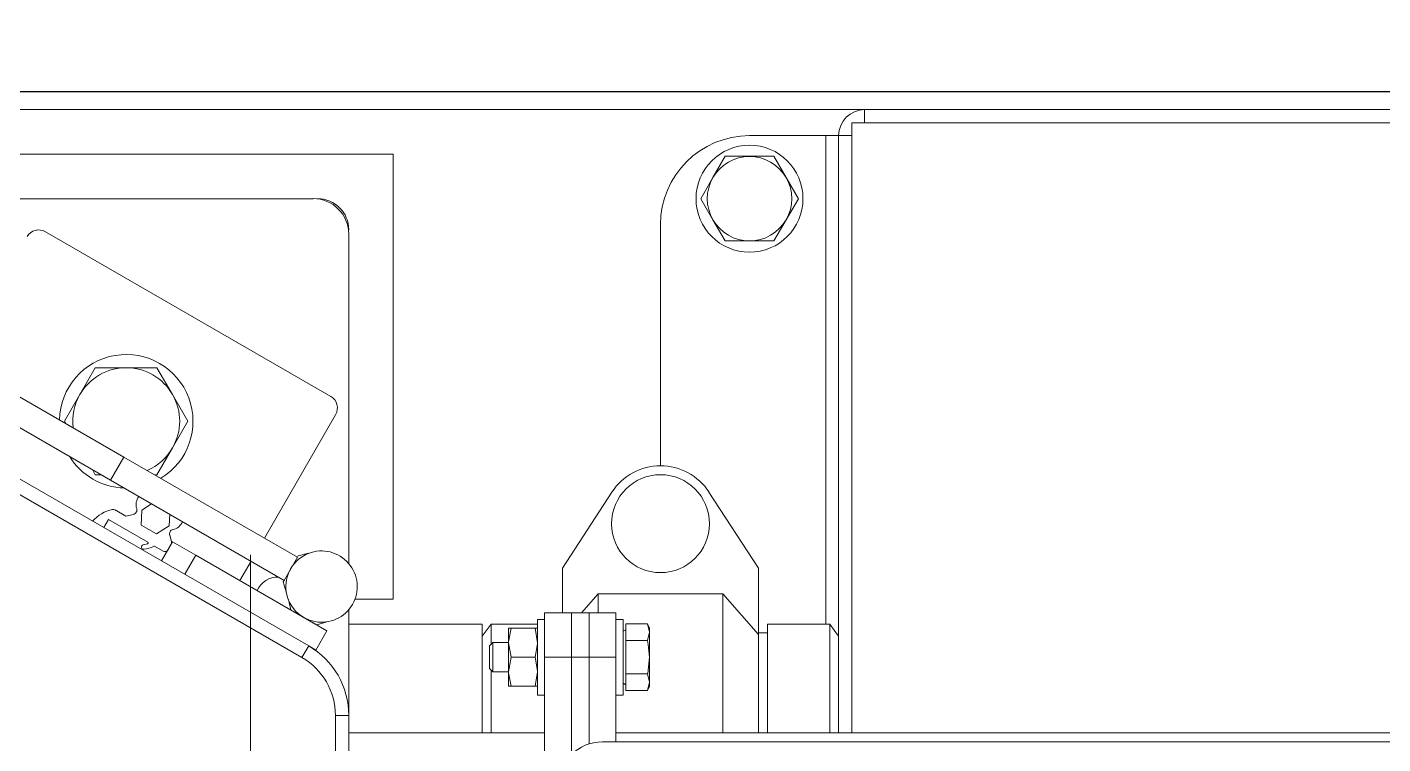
# Model space of a CAD drawing. Header units: millimetres. Extents: x -283029 to -254660, y -24907 to 10674.
# Drawn here: x -279091.85 to -279079.91, y -18342.56 to -18336.25 of the extents above; entities that cross this region are included whole.
import ezdxf

# ---------------------------------------------------------------- set-up
doc = ezdxf.new("R2010")
doc.units = ezdxf.units.MM
doc.header["$LTSCALE"] = 100

msp = doc.modelspace()

# ---------------------------------------------------------------- linework, layer by layer
at = {"color": 1, "linetype": 'Continuous', "lineweight": 0}
for p, q in [((-279090.996, -18340.034), (-279097.552, -18336.248)), ((-279098.523, -18336.548), (-279089.427, -18341.8)), ((-279091.113, -18340.237), (-279097.67, -18336.452)), ((-279096.294, -18336.974), (-279084.472, -18336.974)), ((-279071.998, -18336.974), (-279084.472, -18336.974)), ((-279084.472, -18337.092), (-279084.472, -18336.974)), ((-279084.584, -18337.092), (-279072.076, -18337.092)), ((-279084.584, -18342.464), (-279084.584, -18337.092)), ((-279084.814, -18337.204), (-279085.486, -18337.204)), ((-279084.814, -18337.204), (-279084.702, -18337.204)), ((-279084.814, -18341.505), (-279084.814, -18337.204)), ((-279084.702, -18337.204), (-279084.702, -18342.464)), ((-279084.584, -18337.204), (-279084.702, -18337.204)), ((-279095.615, -18337.366), (-279088.623, -18337.366)), ((-279088.623, -18337.366), (-279088.623, -18341.287)), ((-279085.809, -18337.572), (-279085.701, -18337.386)), ((-279085.701, -18337.386), (-279085.486, -18337.386)), ((-279085.486, -18337.386), (-279085.271, -18337.386)), ((-279085.163, -18337.572), (-279085.271, -18337.386)), ((-279085.916, -18337.759), (-279085.809, -18337.572)), ((-279085.056, -18337.759), (-279085.163, -18337.572)), ((-279094.936, -18337.759), (-279089.329, -18337.759)), ((-279085.916, -18337.759), (-279085.809, -18337.945)), ((-279085.056, -18337.759), (-279085.163, -18337.945)), ((-279085.809, -18337.945), (-279085.701, -18338.131)), ((-279085.163, -18337.945), (-279085.271, -18338.131)), ((-279089.174, -18339.501), (-279091.687, -18338.05)), ((-279089.015, -18338.072), (-279089.015, -18340.972)), ((-279086.27, -18337.988), (-279086.27, -18340.111)), ((-279085.701, -18338.131), (-279085.486, -18338.131)), ((-279085.486, -18338.131), (-279085.271, -18338.131)), ((-279093.779, -18339.287), (-279089.427, -18341.8)), ((-279093.72, -18339.185), (-279089.368, -18341.698)), ((-279091.383, -18339.484), (-279091.247, -18339.248)), ((-279091.247, -18339.248), (-279090.975, -18339.248)), ((-279090.975, -18339.248), (-279090.704, -18339.248)), ((-279090.568, -18339.484), (-279090.704, -18339.248)), ((-279091.519, -18339.719), (-279091.383, -18339.484)), ((-279090.432, -18339.719), (-279090.568, -18339.484)), ((-279091.519, -18339.719), (-279091.508, -18339.738)), ((-279090.432, -18339.719), (-279090.568, -18339.954)), ((-279089.758, -18340.748), (-279089.131, -18339.661)), ((-279090.568, -18339.954), (-279090.704, -18340.19)), ((-279090.996, -18340.034), (-279091.113, -18340.237)), ((-279089.467, -18340.916), (-279090.996, -18340.034)), ((-279091.273, -18340.145), (-279091.247, -18340.19)), ((-279091.247, -18340.19), (-279091.196, -18340.19)), ((-279091.113, -18340.237), (-279089.585, -18341.12)), ((-279090.725, -18340.19), (-279090.704, -18340.19)), ((-279086.698, -18340.343), (-279087.133, -18341.013)), ((-279085.408, -18341.013), (-279085.843, -18340.343)), ((-279090.836, -18340.502), (-279090.752, -18340.446)), ((-279091.173, -18340.655), (-279091.132, -18340.584)), ((-279091.132, -18340.584), (-279090.786, -18340.784)), ((-279090.979, -18340.555), (-279091.073, -18340.5)), ((-279090.911, -18340.539), (-279090.979, -18340.555)), ((-279090.844, -18340.633), (-279090.836, -18340.502)), ((-279090.592, -18340.538), (-279090.598, -18340.639)), ((-279090.708, -18340.711), (-279090.844, -18340.633)), ((-279090.598, -18340.639), (-279090.708, -18340.711)), ((-279090.576, -18340.777), (-279090.592, -18340.723)), ((-279090.788, -18340.798), (-279090.826, -18340.808)), ((-279090.725, -18340.819), (-279090.65, -18340.862)), ((-279090.566, -18340.78), (-279090.664, -18340.949)), ((-279090.362, -18340.897), (-279090.566, -18340.78)), ((-279090.46, -18341.067), (-279090.362, -18340.897)), ((-279089.208, -18341.564), (-279090.362, -18340.897)), ((-279089.974, -18341.121), (-279089.876, -18340.952)), ((-279089.881, -18340.895), (-279089.881, -18340.978)), ((-279089.585, -18341.12), (-279089.467, -18340.916)), ((-279089.467, -18340.916), (-279089.46, -18340.903)), ((-279089.46, -18340.903), (-279089.369, -18340.882)), ((-279089.881, -18340.978), (-279089.881, -18345.518)), ((-279087.133, -18341.405), (-279087.133, -18341.013)), ((-279085.408, -18341.013), (-279085.408, -18341.596)), ((-279089.592, -18341.132), (-279089.585, -18341.12)), ((-279089.592, -18341.132), (-279089.565, -18341.222)), ((-279089.526, -18341.38), (-279089.547, -18341.289)), ((-279088.623, -18341.287), (-279088.962, -18341.287)), ((-279086.819, -18341.239), (-279086.965, -18341.405)), ((-279086.819, -18341.405), (-279086.819, -18341.239)), ((-279086.819, -18341.239), (-279085.721, -18341.239)), ((-279085.721, -18341.239), (-279085.721, -18342.464)), ((-279085.408, -18341.596), (-279085.721, -18341.239)), ((-279089.297, -18341.512), (-279089.526, -18341.38)), ((-279089.015, -18341.377), (-279089.015, -18342.309)), ((-279087.054, -18341.405), (-279087.29, -18341.405)), ((-279087.29, -18341.405), (-279087.29, -18341.797)), ((-279086.898, -18341.405), (-279087.054, -18341.405)), ((-279087.054, -18341.797), (-279087.054, -18341.405)), ((-279086.898, -18341.797), (-279086.898, -18341.405)), ((-279086.898, -18341.405), (-279086.662, -18341.405)), ((-279086.662, -18341.405), (-279086.662, -18341.797)), ((-279089.208, -18341.564), (-279089.306, -18341.734)), ((-279089.297, -18341.512), (-279089.207, -18341.485)), ((-279089.015, -18341.505), (-279087.839, -18341.505)), ((-279087.839, -18341.611), (-279087.762, -18341.505)), ((-279087.839, -18342.464), (-279087.839, -18341.505)), ((-279087.762, -18341.505), (-279087.352, -18341.505)), ((-279087.762, -18341.505), (-279087.762, -18341.683)), ((-279087.585, -18341.542), (-279087.607, -18341.542)), ((-279087.607, -18341.542), (-279087.607, -18341.67)), ((-279087.585, -18341.542), (-279087.375, -18341.542)), ((-279087.375, -18341.542), (-279087.352, -18341.67)), ((-279087.352, -18341.542), (-279087.375, -18341.542)), ((-279087.352, -18341.464), (-279087.29, -18341.464)), ((-279087.352, -18341.464), (-279087.352, -18342.13)), ((-279086.662, -18341.464), (-279086.6, -18341.464)), ((-279086.6, -18342.13), (-279086.6, -18341.464)), ((-279086.6, -18341.569), (-279086.576, -18341.556)), ((-279086.576, -18341.503), (-279086.383, -18341.503)), ((-279086.576, -18341.65), (-279086.576, -18341.503)), ((-279086.383, -18341.503), (-279086.368, -18341.542)), ((-279086.383, -18341.503), (-279086.368, -18341.576)), ((-279086.368, -18341.542), (-279086.368, -18341.576)), ((-279085.329, -18341.505), (-279084.779, -18341.505)), ((-279085.329, -18342.464), (-279085.329, -18341.505)), ((-279084.779, -18341.505), (-279084.702, -18341.611)), ((-279084.779, -18342.464), (-279084.779, -18341.505)), ((-279087.776, -18341.697), (-279087.746, -18341.667)), ((-279087.746, -18341.667), (-279087.607, -18341.667)), ((-279087.746, -18341.667), (-279087.746, -18341.927)), ((-279087.585, -18341.797), (-279087.607, -18341.67)), ((-279087.607, -18341.67), (-279087.607, -18341.925)), ((-279086.576, -18341.65), (-279086.383, -18341.65)), ((-279086.576, -18341.65), (-279086.576, -18341.944)), ((-279086.368, -18341.576), (-279086.383, -18341.65)), ((-279086.368, -18341.576), (-279086.368, -18341.797)), ((-279085.408, -18341.581), (-279085.329, -18341.581)), ((-279085.408, -18342.464), (-279085.408, -18341.596)), ((-279089.368, -18341.698), (-279089.427, -18341.8)), ((-279089.306, -18341.734), (-279089.368, -18341.698)), ((-279087.776, -18341.697), (-279087.776, -18341.897)), ((-279087.585, -18341.797), (-279087.607, -18341.925)), ((-279087.585, -18341.797), (-279087.375, -18341.797)), ((-279087.29, -18344.023), (-279087.29, -18341.797)), ((-279087.29, -18341.797), (-279087.054, -18341.797)), ((-279087.054, -18342.654), (-279087.054, -18341.797)), ((-279086.898, -18341.797), (-279087.054, -18341.797)), ((-279086.898, -18342.56), (-279086.898, -18341.797)), ((-279086.898, -18341.797), (-279086.662, -18341.797)), ((-279086.662, -18341.797), (-279086.662, -18342.542)), ((-279086.368, -18341.797), (-279086.368, -18342.018)), ((-279087.746, -18341.927), (-279087.776, -18341.897)), ((-279087.762, -18341.911), (-279087.762, -18342.464)), ((-279087.607, -18341.925), (-279087.607, -18342.052)), ((-279087.375, -18342.052), (-279087.352, -18341.925)), ((-279087.607, -18341.927), (-279087.746, -18341.927)), ((-279086.576, -18342.039), (-279086.6, -18342.025)), ((-279086.576, -18341.944), (-279086.383, -18341.944)), ((-279086.576, -18341.944), (-279086.576, -18342.091)), ((-279086.368, -18342.018), (-279086.383, -18341.944)), ((-279086.383, -18342.091), (-279086.368, -18342.018)), ((-279086.368, -18342.018), (-279086.368, -18342.052)), ((-279087.585, -18342.052), (-279087.607, -18342.052)), ((-279087.585, -18342.052), (-279087.375, -18342.052)), ((-279087.352, -18342.052), (-279087.375, -18342.052)), ((-279087.29, -18342.13), (-279087.352, -18342.13)), ((-279086.6, -18342.13), (-279086.662, -18342.13)), ((-279086.576, -18342.091), (-279086.383, -18342.091)), ((-279086.368, -18342.052), (-279086.383, -18342.091)), ((-279089.133, -18342.309), (-279089.133, -18352.813)), ((-279089.133, -18342.309), (-279089.015, -18342.309)), ((-279089.015, -18342.309), (-279089.015, -18352.813)), ((-279089.015, -18342.464), (-279087.29, -18342.464)), ((-279086.662, -18342.464), (-279077.215, -18342.464)), ((-279086.78, -18342.542), (-279079.487, -18342.542))]:
    msp.add_line(p, q, dxfattribs=at)
at = {"color": 3}
msp.add_line((-278948.83, -18336.817), (-279119.558, -18336.817), dxfattribs=at)
at = {"color": 1, "linetype": 'Continuous', "lineweight": 0}
for points in [[(-279087.607, -18341.67), (-279087.607, -18341.661), (-279087.585, -18341.542)], [(-279087.352, -18341.67), (-279087.353, -18341.679), (-279087.375, -18341.797)], [(-279086.368, -18341.797), (-279086.377, -18341.686), (-279086.383, -18341.65)], [(-279087.352, -18341.925), (-279087.353, -18341.916), (-279087.375, -18341.797)], [(-279086.383, -18341.944), (-279086.382, -18341.94), (-279086.368, -18341.797)], [(-279087.607, -18341.925), (-279087.607, -18341.934), (-279087.585, -18342.052)]]:
    msp.add_lwpolyline(points, dxfattribs=at)
for centre, radius in [((-279085.486, -18337.759), 0.471), ((-279086.27, -18340.621), 0.431)]:
    msp.add_circle(centre, radius, dxfattribs=at)
for centre, radius, start, end in [((-279084.472, -18337.204), 0.229, 90, 180), ((-279085.486, -18337.988), 0.784, 90, 180), ((-279085.486, -18337.759), 0.372, 90, 150), ((-279085.486, -18337.759), 0.372, 30, 90), ((-279085.486, -18337.759), 0.372, 150, 210), ((-279085.486, -18337.759), 0.372, 330, 30), ((-279089.329, -18338.072), 0.314, 0, 90), ((-279089.289, -18338.033), 0.274, 0, 90), ((-279085.486, -18337.759), 0.372, 210, 270), ((-279085.486, -18337.759), 0.372, 270, 330), ((-279091.746, -18338.152), 0.118, 60, 150), ((-279090.975, -18339.719), 0.588, 301.2925, 178.7075), ((-279090.975, -18339.719), 0.471, 90, 150), ((-279090.975, -18339.719), 0.471, 30, 90), ((-279090.975, -18339.719), 0.471, 150, 186.9002), ((-279090.975, -18339.719), 0.471, 330, 30), ((-279089.233, -18339.602), 0.118, 330, 60), ((-279090.975, -18339.719), 0.471, 293.0998, 330), ((-279090.975, -18339.719), 0.588, 211.6832, 268.3168), ((-279086.27, -18340.621), 0.51, 33.0123, 146.9877), ((-279090.921, -18340.5), 0.0402, 283, 17), ((-279090.77, -18340.454), 0.118, 142.4487, 197), ((-279091.033, -18340.804), 0.314, 101.4096, 139.1931), ((-279091.089, -18340.528), 0.0314, 60, 101.4096), ((-279090.589, -18340.558), 0.118, 283, 337.5513), ((-279090.554, -18340.711), 0.0402, 103, 197), ((-279090.821, -18340.827), 0.0196, 105.001, 273.9796), ((-279090.833, -18340.651), 0.196, 273.9796, 300.8932), ((-279090.79, -18340.791), 0.00784, 285.001, 60), ((-279090.729, -18340.826), 0.00784, 60, 120.8932), ((-279090.634, -18340.835), 0.0314, 240, 330), ((-279090.606, -18340.786), 0.0314, 330, 17), ((-279089.255, -18341.175), 0.314, 188.6822, 111.3178), ((-279089.255, -18341.175), 0.314, 111.3178, 150), ((-279089.255, -18341.175), 0.314, 150, 188.6822), ((-279089.642, -18341.287), 0.196, 87.4781, 156.4775), ((-279089.721, -18342.309), 0.588, 0, 60), ((-279089.721, -18342.309), 0.706, 0, 60), ((-279086.78, -18342.934), 0.392, 90, 180)]:
    msp.add_arc(centre, radius, start, end, dxfattribs=at)

doc.saveas('drawing.dxf')
